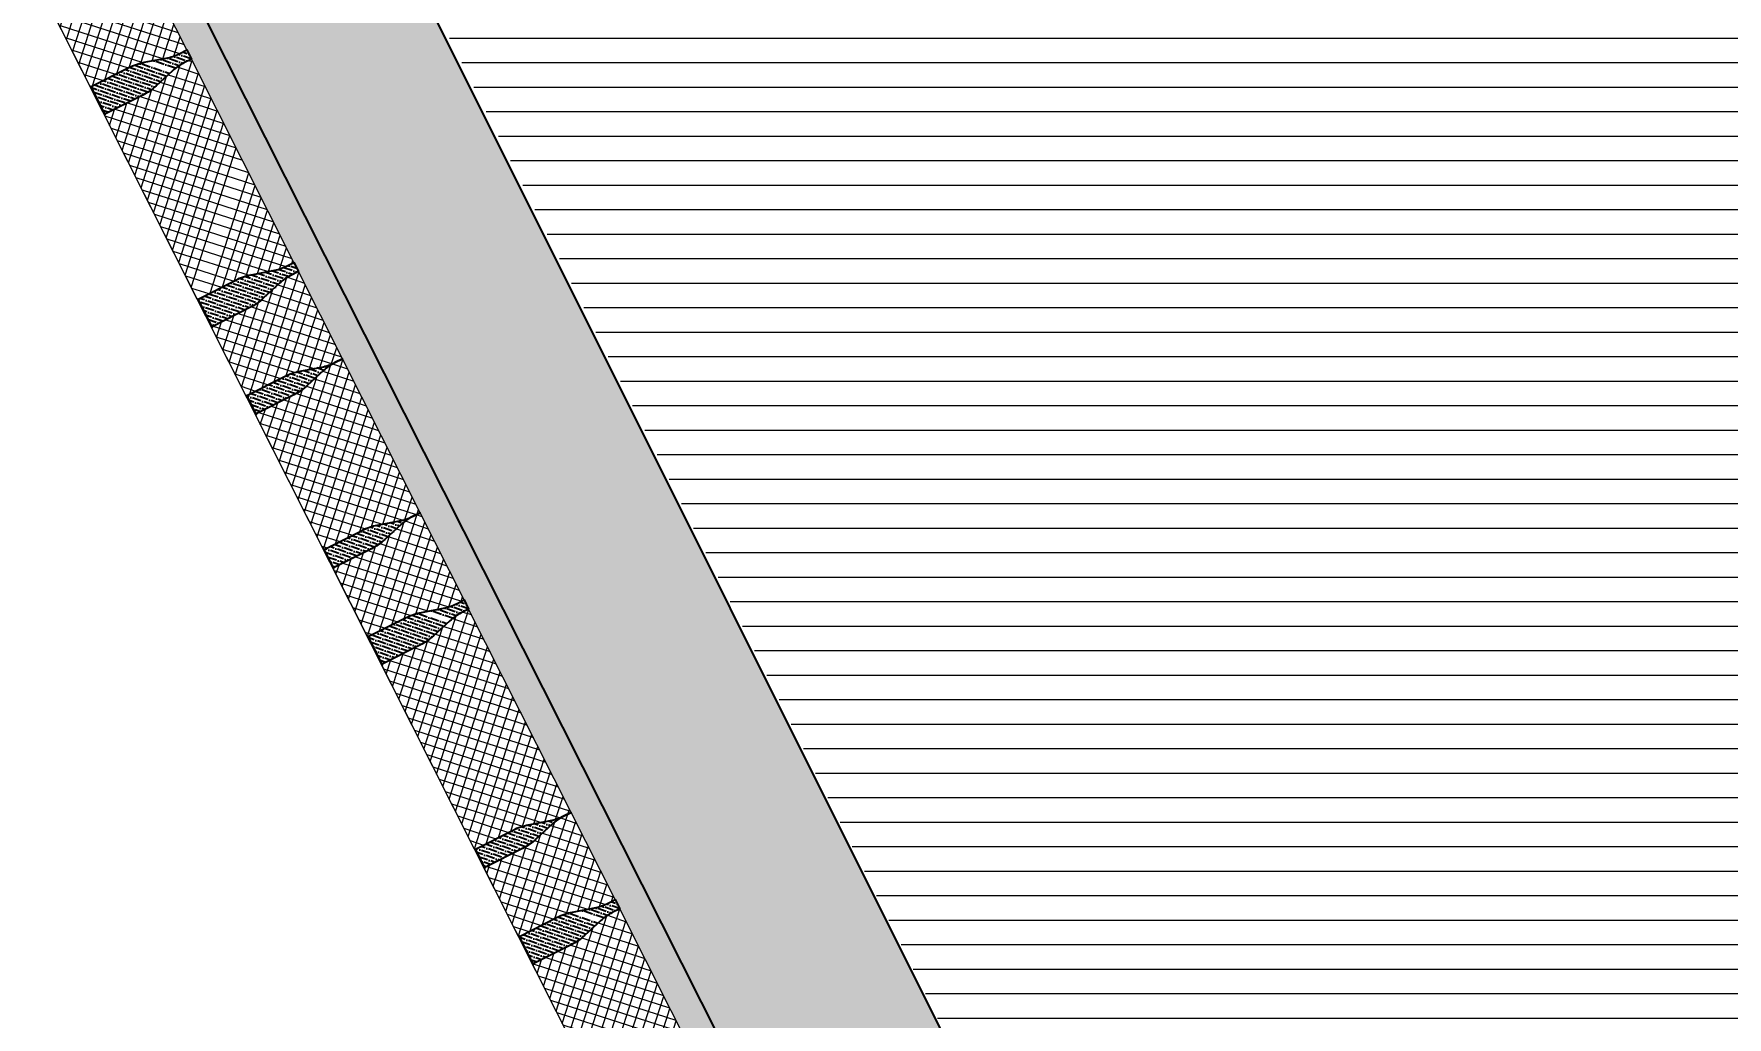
# Model space of a CAD drawing. Header units: metres. Extents: x 679304 to 680626, y 2747329 to 2750056.
# Drawn here: x 679473.067 to 679474.713, y 2747459.825 to 2747460.781 of the extents above; entities that cross this region are included whole.
import ezdxf

# ---------------------------------------------------------------- set-up
doc = ezdxf.new("R2010")
doc.units = ezdxf.units.M
doc.layers.add('-aux', color=50, linetype='Continuous', plot=False)
doc.layers.add('00_Aux', color=5, linetype='Continuous', plot=False)
doc.layers.add('01-TX-Dimensions_1-50', color=157, linetype='Continuous')
doc.layers.add('COTAUX', color=7, linetype='Continuous')
for name, color, linetype, lineweight in [('02-L-seccionat', 4, 'Continuous', 5), ('3-TR Formigó', 252, 'Continuous', 0), ('3-TR terra compactada', 45, 'Continuous', 0)]:
    doc.layers.add(name, color=color, linetype=linetype, lineweight=lineweight)
doc.layers.add('3-TR tot_u', color=8, linetype='Continuous', lineweight=5, true_color=0x787878)
doc.layers.add('EIT_3 TR sorra', color=9, linetype='Continuous', true_color=0xd8ceb0)
doc.styles.get("Standard").update_dxf_attribs({"font": 'arial.ttf'})
doc.dimstyles.new('E50', dxfattribs={"dimscale": 0.03, "dimtxt": 4, "dimasz": 0.5, "dimexe": 0.1, "dimexo": 15, "dimgap": 1, "dimtad": 1, "dimzin": 0, "dimdsep": 46, "dimtxsty": 'Standard', "dimblk1": 'LINCOT200', "dimblk2": 'LINCOT200', "dimsah": 1, "dimcen": 0.1, "dimdle": 0.1, "dimclrt": 256, "dimadec": 0, "dimazin": 0, "dimtfac": 0.0153846153846154, "dimtofl": 0, "dimtmove": 0, "dimatfit": 3, "dimldrblk": 'LINCOT200', "dimfxl": 1, "dimtolj": 1, "dimtzin": 0, "dimarcsym": 0})
pattern_1 = [(45.62835957409077, (3.186215397901833, -70.8097432423383), (0.0017371882011217, 0.0066564220950888), [0.0085328125000001, -0.0017065625, 0, -0.0017065625])]
pattern_2 = [(46.64256028434325, (-14.87595083843916, 29.87536740722135), (-0.0069254832040353, 0.0065393659777249), []), (136.6425602843431, (-14.87595083843916, 29.87536740722135), (-0.0065393659777249, -0.0069254832040353), [])]
pattern_3 = [(45.62835957409077, (2.860086616128683, -70.81655083037913), (0.0017371882011217, 0.0066564220950888), [0.0085328125000001, -0.0017065625, 0, -0.0017065625])]

# ---------------------------------------------------------------- blocks, each defined once
blk = doc.blocks.new('View P3')
at = {"layer": '3-TR Formigó'}
h = blk.add_hatch(dxfattribs=at)
h.set_pattern_fill('ANSI37', color=256, scale=0.003, angle=-16.63348232587778, style=0)
h.set_pattern_definition(pattern_2)
edge = h.paths.add_edge_path()
edge.add_line((30.87673303578049, 0.0004225480370224), (30.87656199652702, 0.0086165417451412))
edge.add_arc((30.82815498439595, 0.0076060947030783), 0.0484175583755556, 1.195817805462777, 17.19483693185139)
edge.add_line((30.87440851889551, 0.0219193883240223), (30.86803034786135, 0.0425305031239987))
edge.add_arc((30.9226208711043, 0.0594236901961267), 0.0571445976078397, 181.1958058672797, 197.1948249935625, ccw=False)
edge.add_line((30.86548871872947, 0.0582311260513961), (30.86463045934215, 0.0993474423885346))
edge.add_line((30.86463046027347, 0.0993474419228733), (30.86383342836052, 0.0993308052420616))
edge.add_line((30.86383342836052, 0.0993308061733842), (30.86381581192836, 0.1001746975816786))
edge.add_line((30.8638158114627, 0.1001746971160173), (30.66428782744333, 0.0960097676143049))
edge.add_line((30.66428782744333, 0.096009767614305), (30.66430544201285, 0.0951658748090267))
edge.add_line((30.66430544201285, 0.0951658748090267), (30.66350841149688, 0.0951492409221828))
edge.add_line((30.6635084124282, 0.0951492409221828), (30.66436667134985, 0.054032921558246))
edge.add_arc((30.60723452083767, 0.0528403487987816), 0.0571445951762189, -14.80320459124539, 1.1958145350367886, ccw=False)
edge.add_line((30.66248243488371, 0.0382399144582451), (30.65696991514414, 0.0173805896192789))
edge.add_arc((30.70378044806421, 0.0050099161453545), 0.0484175540501556, 165.1967995107225, 181.1958186371114)
edge.add_line((30.65537343919277, 0.0039994679391384), (30.65554447891191, -0.0041945255361497))
edge.add_line((30.65554447891191, -0.0041945255361497), (30.87673303578049, 0.000422548269853))
h = blk.add_hatch(dxfattribs=at)
h.set_pattern_fill('ANSI37', color=256, scale=0.003, angle=-16.63348232587778, style=0)
h.set_pattern_definition(pattern_2)
edge = h.paths.add_edge_path()
edge.add_line((30.9816732602194, 0.0026130620390177), (30.98150222189725, 0.0108070555143058))
edge.add_arc((30.93309520278126, 0.0097966068424284), 0.0484175635975872, 1.195818810723215, 17.19483793711239)
edge.add_line((30.97934874286875, 0.0241099032573402), (30.97297057230026, 0.0447210178244859))
edge.add_arc((31.02756109181792, 0.061614207457751), 0.0571445940136551, 181.1958098492945, 197.1948289755767, ccw=False)
edge.add_line((30.97042894363403, 0.0604216395877302), (30.96957068517804, 0.1015379559248686))
edge.add_line((30.96957068517804, 0.1015379559248686), (30.96877365326509, 0.1015213192440569))
edge.add_line((30.96877365279943, 0.1015213192440569), (30.96875603729859, 0.1023652120493352))
edge.add_line((30.96875603776425, 0.1023652120493352), (30.89547420758754, 0.1008355328813195))
edge.add_line((30.8954742080532, 0.1008355328813195), (30.89549182262272, 0.0999916400760412))
edge.add_line((30.89549182262272, 0.0999916400760412), (30.89469479024411, 0.099975006422028))
edge.add_line((30.89469478977844, 0.0999750061891973), (30.89555304963142, 0.0588586856611073))
edge.add_arc((30.83842090982944, 0.0576661145314574), 0.0571445852085557, -14.803205783615681, 1.1958133426664972, ccw=False)
edge.add_line((30.89366881456226, 0.0430656815879047), (30.88815629482269, 0.0222063553519547))
edge.add_arc((30.93496682448313, 0.0098356804810464), 0.0484175517564428, 165.1967971929979, 181.195816319387)
edge.add_line((30.88655981794, 0.0088252341374755), (30.88673085952178, 0.000631240895018))
edge.add_line((30.88673085952178, 0.0006312411278486), (30.9816732602194, 0.0026130620390177))
h = blk.add_hatch(dxfattribs=at)
h.set_pattern_fill('ANSI37', color=256, scale=0.003, angle=-16.63348232587778, style=0)
h.set_pattern_definition(pattern_2)
edge = h.paths.add_edge_path()
edge.add_line((31.14912794623524, 0.0061084972694516), (31.14895690465346, 0.0143024905119091))
edge.add_arc((31.10054988507182, 0.0132920523174107), 0.0484175644707918, 1.195806609742594, 17.19482573613149)
edge.add_line((31.14680342935026, 0.0276053389534354), (31.14042525785044, 0.0482164537534118))
edge.add_arc((31.19501577410847, 0.0651096431538463), 0.0571445915363155, 181.1958102513891, 197.1948293776716, ccw=False)
edge.add_line((31.13788362778723, 0.0639170748181641), (31.13702536793426, 0.1050333916209638))
edge.add_line((31.13702536793426, 0.1050333916209638), (31.13622833648697, 0.1050167558714747))
edge.add_line((31.13622833695263, 0.1050167558714747), (31.13621072238311, 0.1058606472797692))
edge.add_line((31.13621072191745, 0.1058606472797692), (30.99041660875082, 0.1028173542581499))
edge.add_line((30.99041660875082, 0.1028173542581499), (30.99043422657997, 0.1019734600558877))
edge.add_line((30.99043422704563, 0.1019734600558877), (30.98963719420135, 0.101956827333197))
edge.add_line((30.98963719327003, 0.1019568275660276), (30.99049545219168, 0.0608405072707683))
edge.add_arc((30.93336330959573, 0.0596479349769652), 0.0571445893617466, -14.803205286795219, 1.1958138394875277, ccw=False)
edge.add_line((30.98861121758819, 0.0450475015677512), (30.98309869877994, 0.0241881753318012))
edge.add_arc((31.02990922471509, 0.0118174976669252), 0.0484175479996597, 165.1967926748233, 181.1958118012116)
edge.add_line((30.98150222143158, 0.0108070552814752), (30.98167326068506, 0.002613061806187))
edge.add_line((30.9816732602194, 0.0026130620390177), (31.14912794576958, 0.0061084972694516))
h = blk.add_hatch(dxfattribs=at)
h.set_pattern_fill('ANSI37', color=256, scale=0.003, angle=-16.63348232587778, style=0)
h.set_pattern_definition(pattern_2)
edge = h.paths.add_edge_path()
edge.add_line((31.24407034926117, 0.0080903097987175), (31.24389930767939, 0.0162843046709895))
edge.add_arc((31.19549229182303, 0.0152738578617573), 0.0484175616786715, 1.195817172701957, 17.19483629909133)
edge.add_line((31.24174583051354, 0.0295871524140239), (31.2353676604107, 0.0501982686109841))
edge.add_arc((31.28995816875249, 0.0670914561487734), 0.0571445832785202, 181.1958115917049, 197.1948307179872, ccw=False)
edge.add_line((31.23282603221014, 0.06589888734743), (31.23196777282283, 0.1070152060128748))
edge.add_line((31.23196777096018, 0.1070152055472135), (31.23117073951289, 0.1069985700305551))
edge.add_line((31.23117073997855, 0.1069985702633858), (31.23115312540904, 0.1078424616716802))
edge.add_line((31.23115312494338, 0.1078424612060189), (31.15787129290402, 0.1063127813395113))
edge.add_line((31.15787129243836, 0.1063127815723419), (31.15788890887052, 0.1054688892327249))
edge.add_line((31.15788891213015, 0.1054688887670636), (31.1570918802172, 0.1054522544145584))
edge.add_line((31.15709187742323, 0.1054522548802197), (31.15795013541356, 0.0643359362147749))
edge.add_arc((31.10081798443571, 0.0631433646194637), 0.0571445978663361, -14.8032059588258, 1.1958131674571177, ccw=False)
edge.add_line((31.1560659003444, 0.048542928416282), (31.15055338153616, 0.0276836042758078))
edge.add_arc((31.1973639158532, 0.0153129287064076), 0.0484175559096372, 165.1967977793687, 181.1958169057573)
edge.add_line((31.14895690465346, 0.0143024823628366), (31.14912794530392, 0.0061084900517017))
edge.add_line((31.14912794530392, 0.0061084902845323), (31.24407034972683, 0.0080903102643788))
h = blk.add_hatch(dxfattribs=at)
h.set_pattern_fill('ANSI37', color=256, scale=0.003, angle=-16.63348232587778, style=0)
h.set_pattern_definition(pattern_2)
edge = h.paths.add_edge_path()
edge.add_line((31.47525672800839, 0.0129160648211837), (31.47508568828925, 0.021110060159117))
edge.add_arc((31.4266786784865, 0.0200996170751751), 0.0484175534445885, 1.195812733207781, 17.19483185959685)
edge.add_line((31.47293221205473, 0.0344129055738449), (31.46655404055491, 0.0550240217708051))
edge.add_arc((31.52114455401898, 0.0719172144308686), 0.0571445904194674, 181.1958138313098, 197.1948329575924, ccw=False)
edge.add_line((31.46401240909472, 0.0707246423698962), (31.46315415157005, 0.1118409605696797))
edge.add_line((31.46315415110439, 0.1118409605696797), (31.46235711872578, 0.1118243243545294))
edge.add_line((31.46235711872578, 0.1118243243545294), (31.46233950322494, 0.1126682171598077))
edge.add_line((31.4623395036906, 0.1126682171598077), (31.26281151920557, 0.1085032876580954))
edge.add_line((31.26281151873991, 0.1085032876580954), (31.26282913470641, 0.10765939229168))
edge.add_line((31.26282913517207, 0.1076593920588493), (31.26203210232779, 0.1076427584048361))
edge.add_line((31.26203210139647, 0.1076427588704973), (31.26289036078379, 0.0665264395065606))
edge.add_arc((31.20575821539387, 0.065333865582943), 0.0571445916554594, -14.803203323030004, 1.1958158032525148, ccw=False)
edge.add_line((31.26100612711161, 0.0507334331050515), (31.25549360737205, 0.0298741082660854))
edge.add_arc((31.30230413842947, 0.0175034333951771), 0.0484175525870817, 165.1967973102721, 181.195816436661)
edge.add_line((31.25389713095501, 0.0164929870516062), (31.25406817113981, 0.00829899427481))
edge.add_line((31.25406817067414, 0.0082989945076406), (31.47525672707707, 0.012916065286845))
h = blk.add_hatch(dxfattribs=at)
h.set_pattern_fill('ANSI37', color=256, scale=0.003, angle=-16.63348232587778, style=0)
h.set_pattern_definition([(46.64256028434325, (-13.61517175892368, 29.9016847894527), (-0.0069254832040353, 0.0065393659777249), []), (136.6425602843431, (-13.61517175892368, 29.9016847894527), (-0.0065393659777249, -0.0069254832040353), [])])
edge = h.paths.add_edge_path()
edge.add_line((31.5801969524473, 0.0151065823156387), (31.58002591319382, 0.0233005750924349))
edge.add_arc((31.53161889361218, 0.0222901287488639), 0.0484175649817909, 1.195816539941112, 17.19483566633011)
edge.add_line((31.57787243556231, 0.0366034233011305), (31.57149426452816, 0.0572145381011069))
edge.add_arc((31.6260847831145, 0.0741077261045575), 0.0571445929205195, 181.1958083273974, 197.1948274536797, ccw=False)
edge.add_line((31.56895263539627, 0.0729151596315205), (31.56809437507764, 0.1140314759686589))
edge.add_line((31.56809437507764, 0.1140314759686589), (31.56729734409601, 0.1140148399863392))
edge.add_line((31.56729734409601, 0.1140148397535086), (31.56727972952649, 0.1148587323259562))
edge.add_line((31.56727972952649, 0.1148587325587869), (31.49399789841846, 0.1133290529251099))
edge.add_line((31.4939978979528, 0.1133290529251099), (31.49401551298797, 0.1124851601198316))
edge.add_line((31.49401551252231, 0.1124851601198316), (31.4932184801437, 0.1124685273971409))
edge.add_line((31.49321848107502, 0.1124685276299715), (31.49407674092799, 0.071352205472067))
edge.add_arc((31.43694460485131, 0.0701596322469413), 0.0571445816877961, -14.803204515400125, 1.195814610882394, ccw=False)
edge.add_line((31.49219250679016, 0.055559201631695), (31.48667998751625, 0.0346998751629144))
edge.add_arc((31.53349051531404, 0.0223291940055788), 0.04841755171862, 165.1967892121147, 181.1958083385039)
edge.add_line((31.48508350783959, 0.0213187546469271), (31.48525455035269, 0.0131247616373003))
edge.add_line((31.48525455081836, 0.0131247616373003), (31.5801969524473, 0.0151065823156387))
h = blk.add_hatch(dxfattribs=at)
h.set_pattern_fill('ANSI37', color=256, scale=0.003, angle=-16.63348232587778, style=0)
h.set_pattern_definition(pattern_2)
edge = h.paths.add_edge_path()
edge.add_line((30.55060425354168, -0.0063850390724838), (30.55043321335688, 0.0018089537043124))
edge.add_arc((30.50202619750053, 0.0007985082920641), 0.0484175605855357, 1.195815376490367, 17.19483450287982)
edge.add_line((30.54827973619103, 0.0151118007488549), (30.54190156655386, 0.035722917644307))
edge.add_arc((30.59649208188057, 0.052616108674556), 0.0571445909778914, 181.1958120413494, 197.194831167632, ccw=False)
edge.add_line((30.53935993649066, 0.0514235384762287), (30.53850167617202, 0.0925398559775204))
edge.add_line((30.53850167617202, 0.0925398557446897), (30.53770464565605, 0.0925232183653861))
edge.add_line((30.53770464612171, 0.0925232185982168), (30.53768702968955, 0.0933671100065112))
edge.add_line((30.53768702875823, 0.0933671095408499), (30.33815904473886, 0.0892021800391375))
edge.add_line((30.33815904520452, 0.0892021805047989), (30.3381766602397, 0.0883582881651819))
edge.add_line((30.3381766602397, 0.0883582881651819), (30.33737962879241, 0.0883416528813541))
edge.add_line((30.33737962879241, 0.0883416528813541), (30.33823788817972, 0.0472253346815705))
edge.add_arc((30.28110573813319, 0.0460327602922917), 0.057144594978015, -14.803202925572975, 1.1958162007092028, ccw=False)
edge.add_line((30.33635365450755, 0.0314323273487389), (30.33084113383666, 0.0105730022769421))
edge.add_arc((30.37765166535974, -0.0017976728267968), 0.0484175542483595, 165.1967975448204, 181.1958166712092)
edge.add_line((30.32924465602264, -0.0028081191703677), (30.32941569713876, -0.0110021124128252))
edge.add_line((30.32941569713876, -0.0110021126456559), (30.55060425354168, -0.0063850393053144))
h = blk.add_hatch(dxfattribs=at)
h.set_pattern_fill('ANSI37', color=256, scale=0.003, angle=-16.63348232587778, style=0)
h.set_pattern_definition(pattern_2)
edge = h.paths.add_edge_path()
edge.add_line((30.65554447844625, -0.0041945241391659), (30.65537343965843, 0.0039994691032916))
edge.add_arc((30.60696641961113, 0.002989019267261), 0.048417565516503, 1.195820448744345, 17.19483957513334)
edge.add_line((30.65321996156126, 0.0173023170791567), (30.64684179099277, 0.0379134316463024))
edge.add_arc((30.70143230818212, 0.054806615691632), 0.0571445899084685, 181.1958054176344, 197.194824543917, ccw=False)
edge.add_line((30.64430016232654, 0.0536140524782241), (30.64344190247357, 0.0947303695138544))
edge.add_line((30.64344190247357, 0.0947303702123463), (30.64264487009495, 0.0947137337643653))
edge.add_line((30.64264487009495, 0.0947137330658734), (30.64262725552544, 0.0955576254054904))
edge.add_line((30.64262725505978, 0.0955576254054904), (30.56934542441741, 0.0940279462374747))
edge.add_line((30.56934542488307, 0.094027946703136), (30.56936303945259, 0.0931840529665351))
edge.add_line((30.56936303991824, 0.0931840525008738), (30.56856600800529, 0.0931674197781831))
edge.add_line((30.56856600753963, 0.0931674195453525), (30.56942426739261, 0.0520510983187705))
edge.add_arc((30.51229212991894, 0.0508585276547819), 0.057144582716639, -14.803206081708481, 1.1958130445739243, ccw=False)
edge.add_line((30.56754003185779, 0.0362580949440599), (30.56202751258388, 0.0153987682424486))
edge.add_arc((30.60883804177866, 0.0030280901119113), 0.0484175513222118, 165.1967931439192, 181.1958122703084)
edge.add_line((30.56043103523553, 0.0020176474936306), (30.56060207635165, -0.0061763455159962))
edge.add_line((30.56060207635165, -0.0061763455159962), (30.65554447844625, -0.0041945243719966))
at = {"layer": '3-TR terra compactada'}
h = blk.add_hatch(dxfattribs=at)
h.set_pattern_fill('LINE', color=256, scale=0.0075, angle=-115.557546249365, style=0)
h.set_pattern_definition([(244.4424537506349, (0, 0), (0.0214825048843796, -0.0102731270868518), [])])
h.paths.add_polyline_path([(33.4248187597841, -5.638298667035996), (33.42481875838712, -0.1896367226727307), (28.93739090207964, -0.2614927883259952), (28.93739993590862, -1.000565177295356), (26.21110249822959, -1.000591947464272), (26.21110249822959, -1.651717793662101), (20.74110249662772, -1.651717793662101), (20.74110249662772, -2.302507082698866), (15.27390249632299, -2.302507082931697), (15.27390249632299, -2.874289605300873), (9.8067024955526, -2.874289605068042), (9.80670249601826, -3.413715920876711), (9.806702496483922, -3.446072121150791), (3.534091623499989, -3.446072127204388), (3.534091622568666, -3.096072127111256), (4.285132287070155, -3.096072127576917), (4.285132286138832, -1.800471624359488), (3.985760098788887, -1.800471624359488), (2.185761064756661, -2.371778391767293), (2.185761065222322, -3.004299982450902), (1.234718102961778, -3.004299982450902), (1.234718103893101, -2.475620665121823), (0.8597663398832082, -2.475620665121823), (-0.9858305351808667, -2.439915189519524), (-0.9858305337838827, -5.63829866820015)])
at = {"layer": '3-TR tot_u'}
h = blk.add_hatch(dxfattribs=at)
h.set_pattern_fill('AR-CONC', color=256, scale=0.00025, angle=91.91934116583096)
h.set_pattern_definition([(160.1953837760519, (-14.87595083843916, 29.87536740722135), (-0.0119837746119465, 0.0441216602148261), [0.0047625, -0.0523874999999998]), (105.1953837760518, (-14.87595083843916, 29.87536740722135), (-0.0417860014481653, -0.0247584558711937), [0.00381, -0.0419101460424999]), (210.6468284760519, (-14.87694948306307, 29.87904419982806), (-0.0537697741913409, 0.019363204902993), [0.0040475022, -0.0445225611499999]), (156.3795837760519, (-14.88787005329504, 29.87098308117129), (-0.0135312515850268, 0.0672318225608618), [0.00714375, -0.0785812499999998]), (206.8309413860518, (-14.88899766234681, 29.87658572476357), (-0.0785429607784986, 0.03434791022805), [0.006071255785, -0.0667839020399998]), (101.3795349460517, (-14.88787005329504, 29.87098308117129), (-0.0785429607768016, 0.0343479102322634), [0.0057149917675, -0.0628649329799998]), (131.1953837760519, (-14.88708241237327, 29.87803876819089), (0.0109093268988697, 0.044399380475669), [0.0047625, -0.0523874999999999]), (76.19538377605198, (-14.88708241237327, 29.87803876819089), (-0.0485499251591669, -0.0013958385649105), [0.00381, -0.0419099999999999]), (181.6468287760519, (-14.88617330184206, 29.88173871766776), (-0.0376405984541771, 0.0430035417493901), [0.0040475022, -0.0445224843999999]), (147.6953837760519, (-14.87595083843916, 29.87536740722135), (-0.0201057304228568, -0.0065728976462752), [0, -0.0414019999999999, 0, -0.0425449999999999, 0, -0.0420687499999999]), (117.6953837760519, (-14.87595083843916, 29.87536740722135), (-0.0292723034591697, 0.0070317621901826), [0, -0.0242569999999999, 0, -0.0404494999999999, 0, -0.0160337499999999]), (77.69538377605197, (-14.87106231460348, 29.86207748344168), (-0.0103580975383896, 0.03230807276402), [0, -0.015875, 0, -0.0495299999999999, 0, -0.0657224999999998]), (67.695383776052, (-14.86887015076354, 29.85611787624657), (-0.0187502076605886, 0.032561131187465), [0, -0.0206375, 0, -0.032893, 0, -0.0466725])])
h.paths.add_polyline_path([(28.93739090207964, -0.2614927883259952), (33.51394939376041, -0.1813467321917415), (33.5139493951574, 0.0256936410441995), (28.93739090114832, -0.0703633548691869)])
at = {"layer": 'EIT_3 TR sorra'}
h = blk.add_hatch(dxfattribs=at)
h.set_pattern_fill('ANSI36', color=256, scale=0.001075, angle=0.6283595740907932, style=0, double=1)
h.set_pattern_definition(pattern_1)
edge = h.paths.add_edge_path()
edge.add_line((30.88673093169928, 0.0006277435459197), (30.87673311168328, 0.0004190504550934))
edge.add_line((30.87673311214894, 0.0004190504550934), (30.87656206963584, 0.0086130443960428))
edge.add_arc((30.82815506262705, 0.0076026041060686), 0.0484175512591511, 1.195809140922154, 17.19482826703406)
edge.add_line((30.87440859433264, 0.0219158888794482), (30.86803042329848, 0.0425270088016987))
edge.add_arc((30.92262093396858, 0.0594201977364719), 0.0571445857560845, 181.1958111896422, 197.1948303158609, ccw=False)
edge.add_line((30.86548879370094, 0.0582276284694672), (30.8646304612048, 0.0993474428541959))
edge.add_line((30.8646304612048, 0.0993474428541959), (30.89469479117543, 0.0999750029295683))
edge.add_line((30.89469479070976, 0.0999750029295683), (30.89555312134326, 0.0588551887776703))
edge.add_arc((30.83842097362504, 0.0576626164838672), 0.0571445935148384, -14.803204789988627, 1.1958143363227123, ccw=False)
edge.add_line((30.89366888673976, 0.0430621819104999), (30.88815636886284, 0.0222028587013483))
edge.add_arc((30.93496689293534, 0.0098321798723191), 0.0484175473677529, 165.1967905917342, 181.1958097179471)
edge.add_line((30.88655989058316, 0.0088217393495142), (30.88673093216494, 0.0006277435459197))
edge.add_line((30.88673093169928, 0.0006277435459197), (30.87673311168328, 0.0004190504550934))
h = blk.add_hatch(dxfattribs=at)
h.set_pattern_fill('ANSI36', color=256, scale=0.001075, angle=0.6283595740907932, style=0, double=1)
h.set_pattern_definition(pattern_1)
edge = h.paths.add_edge_path()
edge.add_line((30.98167333751917, 0.00260956492275), (30.98150229500607, 0.0108035581652075))
edge.add_arc((30.9330952805467, 0.0097931125201285), 0.0484175589348099, 1.195815693009195, 17.1948348191215)
edge.add_line((30.97934881784022, 0.0241064047440887), (30.97297064820305, 0.0447175237350166))
edge.add_arc((31.02756116632372, 0.0616107131354511), 0.0571445923623234, 181.1958101173895, 197.1948292436077, ccw=False)
edge.add_line((30.9704290186055, 0.0604181450325996), (30.96957068704069, 0.1015379568561912))
edge.add_line((30.96957068704069, 0.1015379568561912), (30.989637196064, 0.101956823375076))
edge.add_line((30.989637196064, 0.101956823375076), (30.99049552623183, 0.0608370094560087))
edge.add_arc((30.93336338689551, 0.0596444415859878), 0.0571445847742221, -14.803209214339972, 1.195809911971196, ccw=False)
edge.add_line((30.98861129023135, 0.0450440053828061), (30.98309877235442, 0.0241846807766706))
edge.add_arc((31.02990929782391, 0.0118139982223511), 0.048417549425439, 165.1967868944781, 181.1958060206909)
edge.add_line((30.98150229314342, 0.0108035607263446), (30.98167333705351, 0.0026095639914274))
h = blk.add_hatch(dxfattribs=at)
h.set_pattern_fill('ANSI36', color=256, scale=0.001075, angle=0.6283595740907932, style=0, double=1)
h.set_pattern_definition(pattern_1)
edge = h.paths.add_edge_path()
edge.add_line((31.14912802074105, 0.0061050015501678), (31.14895697962493, 0.014298995025456))
edge.add_arc((31.10054996795952, 0.0132885524071753), 0.0484175559227621, 1.195812258775736, 17.19483138488716)
edge.add_line((31.14680350292474, 0.0276018406730145), (31.14042533282191, 0.0482129589654505))
edge.add_arc((31.19501585140824, 0.0651061502285302), 0.0571445942812355, 181.1958115052552, 197.1948306314741, ccw=False)
edge.add_line((31.1378837027587, 0.0639135809615255), (31.13702537165955, 0.105033393483609))
edge.add_line((31.13702537165955, 0.105033393483609), (31.15709187928587, 0.1054522576741874))
edge.add_line((31.15709187882021, 0.1054522576741874), (31.15795021038503, 0.0643324456177652))
edge.add_arc((31.10081806499511, 0.0631398768164218), 0.0571445914193333, -14.803208419425403, 1.1958107068850836, ccw=False)
edge.add_line((31.15606597438455, 0.0485394396819174), (31.1505534555763, 0.0276801153086126))
edge.add_arc((31.1973639796488, 0.0153094385750592), 0.0484175446776321, 165.1967922058137, 181.195811332027)
edge.add_line((31.14895697822794, 0.0142989964224398), (31.14912801980973, 0.0061050015501678))
h = blk.add_hatch(dxfattribs=at)
h.set_pattern_fill('ANSI36', color=256, scale=0.001075, angle=0.6283595740907932, style=0, double=1)
h.set_pattern_definition(pattern_1)
edge = h.paths.add_edge_path()
edge.add_line((31.25406824331731, 0.0082955164834857), (31.24407042376697, 0.0080868233926594))
edge.add_line((31.24407042376697, 0.0080868236254901), (31.24389938265085, 0.0162808182649315))
edge.add_arc((31.19549237750471, 0.0152703714556992), 0.0484175515027946, 1.195817116721167, 17.19483624283317)
edge.add_line((31.24174590501934, 0.0295836627483368), (31.23536773631349, 0.0501947819720954))
edge.add_arc((31.28995824698359, 0.067087973933667), 0.0571445862907962, 181.1958145014999, 197.1948336277187, ccw=False)
edge.add_line((31.23282610625029, 0.0658954014070332), (31.2319677756168, 0.1070152064785361))
edge.add_line((31.2319677756168, 0.1070152064785361), (31.2620321046561, 0.1076427658554166))
edge.add_line((31.26203210512176, 0.1076427660882473), (31.26289043528959, 0.0665229603182525))
edge.add_arc((31.20575828757137, 0.0653303894214332), 0.0571445928824035, -14.803206555025326, 1.195812571286126, ccw=False)
edge.add_line((31.26100619928911, 0.0507299536839128), (31.25549368001521, 0.0298706314060837))
edge.add_arc((31.302304207813, 0.0174999551381916), 0.0484175502939003, 165.1967949926359, 181.1958141188484)
edge.add_line((31.25389720266685, 0.0164895108900964), (31.25406824331731, 0.0082955167163163))
edge.add_line((31.25406824331731, 0.0082955164834857), (31.24407042376697, 0.0080868233926594))
h = blk.add_hatch(dxfattribs=at)
h.set_pattern_fill('ANSI36', color=256, scale=0.001075, angle=0.6283595740907932, style=0, double=1)
h.set_pattern_definition([(45.62835957409077, (3.784739090129733, -70.79724972276017), (0.0017371882011217, 0.0066564220950888), [0.0085328125000001, -0.0017065625, 0, -0.0017065625])])
edge = h.paths.add_edge_path()
edge.add_line((31.48525462299585, 0.0131212640553713), (31.47525680344552, 0.0129125704988837))
edge.add_line((31.47525680344552, 0.012912570964545), (31.47508576046675, 0.0211065649054945))
edge.add_arc((31.42667875578627, 0.0200961250811815), 0.0484175496075913, 1.195809457302386, 17.19482858341449)
edge.add_line((31.47293228562921, 0.0344094089232385), (31.46655411506072, 0.055020528845489))
edge.add_arc((31.52114463038742, 0.0719137177802622), 0.0571445907107637, 181.1958103854527, 197.194829511671, ccw=False)
edge.add_line((31.46401248499751, 0.0707211494445801), (31.46315415296704, 0.1118409628979862))
edge.add_line((31.46315415296704, 0.1118409628979862), (31.49321848200634, 0.1124685232061893))
edge.add_line((31.49321848200634, 0.1124685239046812), (31.49407681357116, 0.0713487088214606))
edge.add_arc((31.43694467097521, 0.0701561383903027), 0.0571445878985737, -14.803207151210074, 1.1958119751008098, ccw=False)
edge.add_line((31.49219257803634, 0.0555557031184435), (31.48668006015942, 0.0346963787451387))
edge.add_arc((31.53349058376625, 0.0223257013130933), 0.0484175463389099, 165.1967924403623, 181.1958115665753)
edge.add_line((31.48508358141408, 0.0213152596261352), (31.48525462206453, 0.0131212642882019))
edge.add_line((31.48525462299585, 0.0131212640553713), (31.47525680344552, 0.0129125704988837))
h = blk.add_hatch(dxfattribs=at)
h.set_pattern_fill('ANSI36', color=256, scale=0.001075, angle=0.6283595740907932, style=0, double=1)
h.set_pattern_definition(pattern_3)
edge = h.paths.add_edge_path()
edge.add_line((30.56060214946047, -0.0061798421666026), (30.55060432851315, -0.0063885373529047))
edge.add_line((30.55060432851315, -0.0063885373529047), (30.55043328693137, 0.001805457752198))
edge.add_arc((30.50202627899125, 0.000795014668256), 0.0484175526196426, 1.195812891536404, 17.1948320176482)
edge.add_line((30.54827981069684, 0.0151083027012646), (30.54190164059401, 0.0357194226235151))
edge.add_arc((30.59649215033278, 0.0526126092299819), 0.0571445846629488, 181.1958096677449, 197.1948287939637, ccw=False)
edge.add_line((30.53936001192778, 0.0514200418256223), (30.53850167943165, 0.092539856210351))
edge.add_line((30.53850167896599, 0.092539856210351), (30.56856600893662, 0.0931674162857235))
edge.add_line((30.5685660103336, 0.0931674162857235), (30.56942434096709, 0.0520476012025029))
edge.add_arc((30.51229219697416, 0.0508550293743611), 0.0571445885310085, -14.803205386173317, 1.1958137401375097, ccw=False)
edge.add_line((30.56754010450095, 0.036254595965147), (30.56202758615837, 0.0153952706605196))
edge.add_arc((30.60883810557425, 0.003024592064321), 0.048417542383923, 165.1967898880894, 181.1958090143017)
edge.add_line((30.56043110787868, 0.0020141527056694), (30.56060214946047, -0.006179841933772))
edge.add_line((30.56060214946047, -0.0061798421666026), (30.55060432851315, -0.0063885373529047))
h = blk.add_hatch(dxfattribs=at)
h.set_pattern_fill('ANSI36', color=256, scale=0.001075, angle=0.6283595740907932, style=0, double=1)
h.set_pattern_definition(pattern_3)
edge = h.paths.add_edge_path()
edge.add_line((30.6555445548147, -0.0041980212554336), (30.65537351276726, 0.003995971987024))
edge.add_arc((30.60696650156752, 0.0029855237808079), 0.0484175558990499, 1.195818280171988, 17.19483740628351)
edge.add_line((30.65322003513575, 0.0172988171689212), (30.64684186596423, 0.0379099361598492))
edge.add_arc((30.70143238687888, 0.0548031227663159), 0.0571445951307281, 181.1958062694062, 197.1948253956249, ccw=False)
edge.add_line((30.64430023776367, 0.0536105586215854), (30.64344190526754, 0.094730369746685))
edge.add_line((30.64344190387056, 0.0947303692810238), (30.66350841196254, 0.0951492360327393))
edge.add_line((30.6635084124282, 0.0951492362655699), (30.66436674259603, 0.0540294223465026))
edge.add_arc((30.60723460186273, 0.0528368491213769), 0.0571445875021656, -14.803203819864905, 1.1958153064459225, ccw=False)
edge.add_line((30.66248250892386, 0.0382364171091467), (30.65696999058128, 0.0173770936671645))
edge.add_arc((30.70378051651642, 0.0050064111128449), 0.0484175502560779, 165.1967870117525, 181.1958061379652)
edge.add_line((30.65537351090461, 0.0039959736168385), (30.65554455388337, -0.00419802358374))
h = blk.add_hatch(dxfattribs=at)
h.set_pattern_fill('ANSI36', color=256, scale=0.001075, angle=0.6283595740907932, style=0, double=1)
h.set_pattern_definition([(63.90440218431183, (46.95651126280426, 248.6317389379256), (-0.0004378649458388, 0.0068654244037283), [0.0085328125000001, -0.0017065625, 0, -0.0017065625])])
h.paths.add_polyline_path([(28.93739090114832, -0.0703633548691869), (33.5139493951574, 0.0256936410441995), (33.51394939282909, 0.0554721127264202), (28.93739090161398, -0.0400489154271782)])
at = {"layer": '-aux'}
for points in [[(30.88673093169928, 0.0006277435459197), (30.87673311214894, 0.0004190504550934), (30.87656207103282, 0.0086130443960428, 0.0699225111475427), (30.87440859433264, 0.0219158888794482), (30.86803042329848, 0.0425270088016987, -0.0699225111480096), (30.86548879370094, 0.0582276284694672), (30.8646304612048, 0.0993474428541959), (30.89469479070976, 0.0999750029295683), (30.89555312180892, 0.0588551887776703, -0.0699225111484148), (30.89366888673976, 0.0430621819104999), (30.88815636886284, 0.0222028591670096, 0.0699225111479849), (30.88655989058316, 0.0088217393495142), (30.88673093169928, 0.0006277435459197), (30.87673311214894, 0.0004190504550934)], [(30.98167333705351, 0.0026095639914274), (30.98167333751917, 0.00260956492275), (30.98150229547173, 0.0108035583980382, 0.0699225111475427), (30.97934881784022, 0.0241064047440887), (30.97297064773739, 0.0447175237350166, -0.0699225111480096), (30.9704290186055, 0.0604181450325996), (30.96957068704069, 0.1015379568561912), (30.989637196064, 0.101956823375076), (30.99049552762881, 0.0608370094560087, -0.0699225111484148), (30.98861129023135, 0.0450440053828061), (30.98309877235442, 0.0241846805438399, 0.0699225111479849), (30.98150229314342, 0.0108035607263446), (30.98167333705351, 0.0026095639914274), (30.98167333751917, 0.00260956492275)], [(31.14912802074105, 0.0061050015501678), (31.14912802074105, 0.0061050015501678), (31.14895697869361, 0.014298995025456, 0.0699225111475427), (31.14680350292474, 0.0276018406730145), (31.14042533282191, 0.0482129589654505, -0.0699225111480096), (31.1378837027587, 0.0639135809615255), (31.13702537165955, 0.105033393483609), (31.15709187882021, 0.1054522576741874), (31.15795021131635, 0.0643324456177652, -0.0699225111484148), (31.15606597438455, 0.0485394396819174), (31.1505534555763, 0.0276801153086126, 0.0699225111479849), (31.14895697822794, 0.0142989964224398), (31.14912802074105, 0.0061050015501678), (31.14912802074105, 0.0061050015501678)], [(31.25406824331731, 0.0082955164834857), (31.24407042376697, 0.0080868236254901), (31.24389938218519, 0.0162808182649315, 0.0699225111475427), (31.24174590501934, 0.0295836627483368), (31.23536773631349, 0.0501947817392647, -0.0699225111480096), (31.23282610625029, 0.0658954014070332), (31.2319677756168, 0.1070152064785361), (31.26203210512176, 0.1076427660882473), (31.26289043575525, 0.0665229600854218, -0.0699225111484148), (31.26100619928911, 0.0507299536839128), (31.25549368001521, 0.0298706311732531, 0.0699225111479849), (31.25389720266685, 0.0164895108900964), (31.25406824331731, 0.0082955164834857), (31.24407042376697, 0.0080868236254901)], [(31.48525462299585, 0.0131212640553713), (31.47525680344552, 0.012912570964545), (31.47508576046675, 0.0211065644398332, 0.0699225111475427), (31.47293228562921, 0.0344094089232385), (31.4665541141294, 0.055020528845489, -0.0699225111480096), (31.46401248499751, 0.0707211494445801), (31.46315415296704, 0.1118409628979862), (31.49321848200634, 0.1124685239046812), (31.49407681357116, 0.0713487081229687, -0.0699225111484148), (31.49219257803634, 0.0555557031184435), (31.48668006015942, 0.0346963787451387, 0.0699225111479849), (31.48508358141408, 0.0213152596261352), (31.48525462299585, 0.0131212640553713), (31.47525680344552, 0.012912570964545)], [(30.56060214946047, -0.0061798421666026), (30.55060432851315, -0.0063885373529047), (30.55043328646571, 0.001805457752198, 0.0699225111475427), (30.54827981069684, 0.0151083027012646), (30.54190164105967, 0.0357194226235151, -0.0699225111480096), (30.53936001192778, 0.0514200418256223), (30.53850167896599, 0.092539856210351), (30.5685660103336, 0.0931674162857235), (30.56942433957011, 0.0520476009696722, -0.0699225111484148), (30.56754010450095, 0.036254595965147), (30.5620275856927, 0.0153952706605196, 0.0699225111479849), (30.56043110787868, 0.0020141527056694), (30.56060214946047, -0.0061798421666026), (30.55060432851315, -0.0063885373529047)], [(30.65554455388337, -0.00419802358374), (30.6555445548147, -0.0041980212554336), (30.6553735146299, 0.003995971288532, 0.0699225111475427), (30.65322003513575, 0.0172988171689212), (30.64684186596423, 0.0379099361598492, -0.0699225111480096), (30.64430023776367, 0.0536105586215854), (30.64344190387056, 0.0947303692810238), (30.6635084124282, 0.0951492362655699), (30.66436674213037, 0.0540294218808413, -0.0699225111484148), (30.66248250892386, 0.0382364171091467), (30.65696999058128, 0.0173770938999951, 0.0699225111479849), (30.65537351090461, 0.0039959736168385), (30.65554455388337, -0.00419802358374), (30.6555445548147, -0.0041980212554336)]]:
    blk.add_lwpolyline(points, format="xyb", dxfattribs=at)
at = {"layer": '00_Aux'}
for points in [[(28.93739090114832, -0.0703633548691869), (33.5139493951574, 0.0256936410441995)], [(28.93739090207964, -0.2614927883259952), (33.51394939376041, -0.1813467321917415)]]:
    blk.add_lwpolyline(points, dxfattribs=at)
at = {"layer": '02-L-seccionat'}
blk.add_lwpolyline([(28.97365689603612, 0.0607231515459716), (33.51394939329475, 0.1554977912455797)], dxfattribs=at)
for points in [[(30.87673303578049, 0.0004225480370224), (30.87656199745834, 0.0086165419779718, 0.0699225111487571), (30.87440851889551, 0.0219193883240223), (30.86803034786135, 0.0425305031239987, -0.0699225111482901), (30.86548871872947, 0.0582311260513961), (30.86463046027347, 0.0993474419228733), (30.86383342836052, 0.0993308061733842), (30.8638158114627, 0.1001746971160173), (30.66428782744333, 0.096009767614305), (30.66430544201285, 0.0951658748090267), (30.6635084124282, 0.0951492409221828), (30.66436666995287, 0.0540329213254154, -0.0699225111482901), (30.66248243488371, 0.0382399144582451), (30.65696991607547, 0.0173805896192789, 0.0699225111487571), (30.65537343919277, 0.0039994679391384), (30.65554447891191, -0.0041945255361497)], [(30.9816732602194, 0.0026130620390177), (30.98150222143158, 0.0108070555143058, 0.0699225111487571), (30.97934874286875, 0.0241099032573402), (30.97297057323158, 0.0447210180573166, -0.0699225111482901), (30.97042894363403, 0.0604216395877302), (30.96957068517804, 0.1015379559248686), (30.96877365279943, 0.1015213192440569), (30.96875603776425, 0.1023652120493352), (30.8954742080532, 0.1008355328813195), (30.89549182262272, 0.0999916400760412), (30.89469478977844, 0.0999750061891973), (30.89555304916576, 0.0588586861267686, -0.0699225111482901), (30.89366881456226, 0.0430656815879047), (30.88815629482269, 0.0222063553519547, 0.0699225111487571), (30.88655981794, 0.0088252341374755), (30.88673085952178, 0.0006312411278486)], [(31.14912794623524, 0.0061084972694516), (31.1489569041878, 0.0143024905119091, 0.0699225111487571), (31.14680342935026, 0.0276053389534354), (31.14042525785044, 0.0482164537534118, -0.0699225111482901), (31.13788362778723, 0.0639170748181641), (31.13702536793426, 0.1050333916209638), (31.13622833695263, 0.1050167558714747), (31.13621072191745, 0.1058606472797692), (30.99041660875082, 0.1028173542581499), (30.99043422704563, 0.1019734600558877), (30.98963719327003, 0.1019568275660276), (30.99049545265734, 0.0608405070379377, -0.0699225111482901), (30.98861121758819, 0.0450475015677512), (30.98309869831428, 0.0241881748661399, 0.0699225111487571), (30.98150222143158, 0.0108070552814752), (30.9816732602194, 0.0026130620390177)], [(31.24407034926117, 0.0080903097987175), (31.24389930814505, 0.0162843046709895, 0.0699225111487571), (31.24174583051354, 0.0295871524140239), (31.2353676604107, 0.0501982681453228, -0.0699225111482901), (31.23282603221014, 0.06589888734743), (31.23196777096018, 0.1070152055472135), (31.23117073997855, 0.1069985702633858), (31.23115312494338, 0.1078424612060189), (31.15787129243836, 0.1063127815723419), (31.15788891213015, 0.1054688887670636), (31.15709187742323, 0.1054522548802197), (31.15795013541356, 0.0643359362147749, -0.0699225111482901), (31.1560659003444, 0.048542928416282), (31.15055338200182, 0.0276836042758078, 0.0699225111487571), (31.14895690465346, 0.0143024823628366), (31.14912794530392, 0.0061084902845323)], [(31.47525672800839, 0.0129160648211837), (31.47508568735793, 0.021110060159117, 0.0699225111487571), (31.47293221205473, 0.0344129055738449), (31.46655403962359, 0.0550240217708051, -0.0699225111482901), (31.46401240909472, 0.0707246423698962), (31.46315415110439, 0.1118409605696797), (31.46235711872578, 0.1118243243545294), (31.4623395036906, 0.1126682171598077), (31.26281151873991, 0.1085032876580954), (31.26282913517207, 0.1076593920588493), (31.26203210139647, 0.1076427588704973), (31.26289036124945, 0.0665264390408993, -0.0699225111482901), (31.26100612711161, 0.0507334331050515), (31.25549360737205, 0.0298741082660854, 0.0699225111487571), (31.25389713095501, 0.0164929870516062), (31.25406817067414, 0.0082989945076406)], [(31.5801969524473, 0.0151065823156387), (31.58002591319382, 0.0233005750924349, 0.0699225111487571), (31.57787243556231, 0.0366034233011305), (31.57149426452816, 0.0572145385667682, -0.0699225111482901), (31.56895263539627, 0.0729151596315205), (31.56809437507764, 0.1140314759686589), (31.56729734409601, 0.1140148397535086), (31.56727972952649, 0.1148587325587869), (31.4939978979528, 0.1133290529251099), (31.49401551252231, 0.1124851601198316), (31.49321848107502, 0.1124685276299715), (31.49407674046234, 0.0713522052392364, -0.0699225111482901), (31.49219250679016, 0.055559201631695), (31.48667998798192, 0.0346998753957451, 0.0699225111487571), (31.48508350783959, 0.0213187546469271), (31.48525455081836, 0.0131247616373003)], [(30.55060425354168, -0.0063850390724838), (30.55043321335688, 0.0018089534714818, 0.0699225111487571), (30.54827973619103, 0.0151118007488549), (30.54190156701952, 0.035722917644307, -0.0699225111482901), (30.53935993649066, 0.0514235384762287), (30.53850167617202, 0.0925398557446897), (30.53770464612171, 0.0925232185982168), (30.53768702875823, 0.0933671095408499), (30.33815904520452, 0.0892021805047989), (30.3381766602397, 0.0883582881651819), (30.33737962879241, 0.0883416528813541), (30.33823788817972, 0.0472253346815705, -0.0699225111482901), (30.33635365450755, 0.0314323273487389), (30.33084113243968, 0.0105730025097728, 0.0699225111487571), (30.32924465602264, -0.0028081191703677), (30.32941569713876, -0.0110021126456559)], [(30.65554447844625, -0.0041945241391659), (30.65537343965843, 0.0039994684047997, 0.0699225111487571), (30.65321996156126, 0.0173023170791567), (30.64684179052711, 0.0379134314134717, -0.0699225111482901), (30.64430016232654, 0.0536140524782241), (30.64344190247357, 0.0947303702123463), (30.64264487009495, 0.0947137330658734), (30.64262725505978, 0.0955576254054904), (30.56934542488307, 0.094027946703136), (30.56936303991824, 0.0931840525008738), (30.56856600753963, 0.0931674195453525), (30.56942426832393, 0.0520510985516012, -0.0699225111482901), (30.56754003185779, 0.0362580949440599), (30.56202751258388, 0.0153987682424486, 0.0699225111487571), (30.56043103523553, 0.0020176474936306), (30.56060207635165, -0.0061763455159962)]]:
    blk.add_lwpolyline(points, format="xyb", close=True, dxfattribs=at)
blk = doc.blocks.new('LINCOT200')
for p, q in [((0, -9.999961704014426), (0, 10.00003829598554)), ((3.695e-13, 3.82959855756e-05), (10.00000000000051, 3.82959855756e-05))]:
    blk.add_line(p, q)
at = {"const_width": 1.875}
blk.add_lwpolyline([(3.535533801624467, -3.535495714255787), (-3.535533950636761, 3.535572157214076)], dxfattribs=at)
at = {"layer": 'COTAUX'}
blk.add_line((0, 0), (-1.249999999999914, 0), dxfattribs=at)
blk = doc.blocks.new('*D44')
at = {"layer": '01-TX-Dimensions_1-50', "color": 0, "lineweight": -2, "transparency": 16777216}
for p, q in [((679474.7630753561, 2747458.486958116), (679478.1992498116, 2747460.130170351)), ((679479.3003059719, 2747457.820762253), (679478.203014625, 2747460.115343815)), ((679476.3246675342, 2747456.381155939), (679479.3094836983, 2747457.808524225))]:
    blk.add_line(p, q, dxfattribs=at)
at = {"layer": 'DEFPOINTS', "color": 0, "transparency": 16777216}
for p in [(679478.1965433552, 2747460.128876097), (679474.3571068841, 2747458.292820021), (679475.9186990621, 2747456.187017844)]:
    blk.add_point(p, dxfattribs=at)
at = {"layer": '01-TX-Dimensions_1-50', "color": 0, "lineweight": -2, "transparency": 16777216, "xscale": 0.015, "yscale": 0.015, "zscale": 0.015}
for p, rotation in [((679478.1965433552, 2747460.128876097), 115.5575828872426), ((679479.3067772418, 2747457.807229971), 295.5575828872426)]:
    blk.add_blockref('LINCOT200', p, dxfattribs=dict(at, rotation=rotation))
at = {"layer": '01-TX-Dimensions_1-50', "transparency": 16777216, "insert": (679478.6693219909, 2747458.928678049), "char_height": 0.12, "attachment_point": 5, "rotation": 115.55758288724267}
blk.add_mtext('\\A1;2.57', dxfattribs=at)

msp = doc.modelspace()

# ---------------------------------------------------------------- block references
at = {"rotation": 115.5575828872439}
msp.add_blockref('View P3', (679486.810897724, 2747432.366190542), dxfattribs=at)

# ---------------------------------------------------------------- dimensions: what is measured, and where the dimension line sits
at = {"layer": '01-TX-Dimensions_1-50'}
dim = msp.add_linear_dim(base=(679478.1965433552, 2747460.128876097), p1=(679475.9186990621, 2747456.187017844), p2=(679474.3571068839, 2747458.292820021), angle=115.5575828872426, dimstyle='E50', dxfattribs=at)
dim.commit()
dim.dimension.update_dxf_attribs({"geometry": '*D44', "text_midpoint": (679478.6693219906, 2747458.928678049)})

doc.saveas('drawing.dxf')
